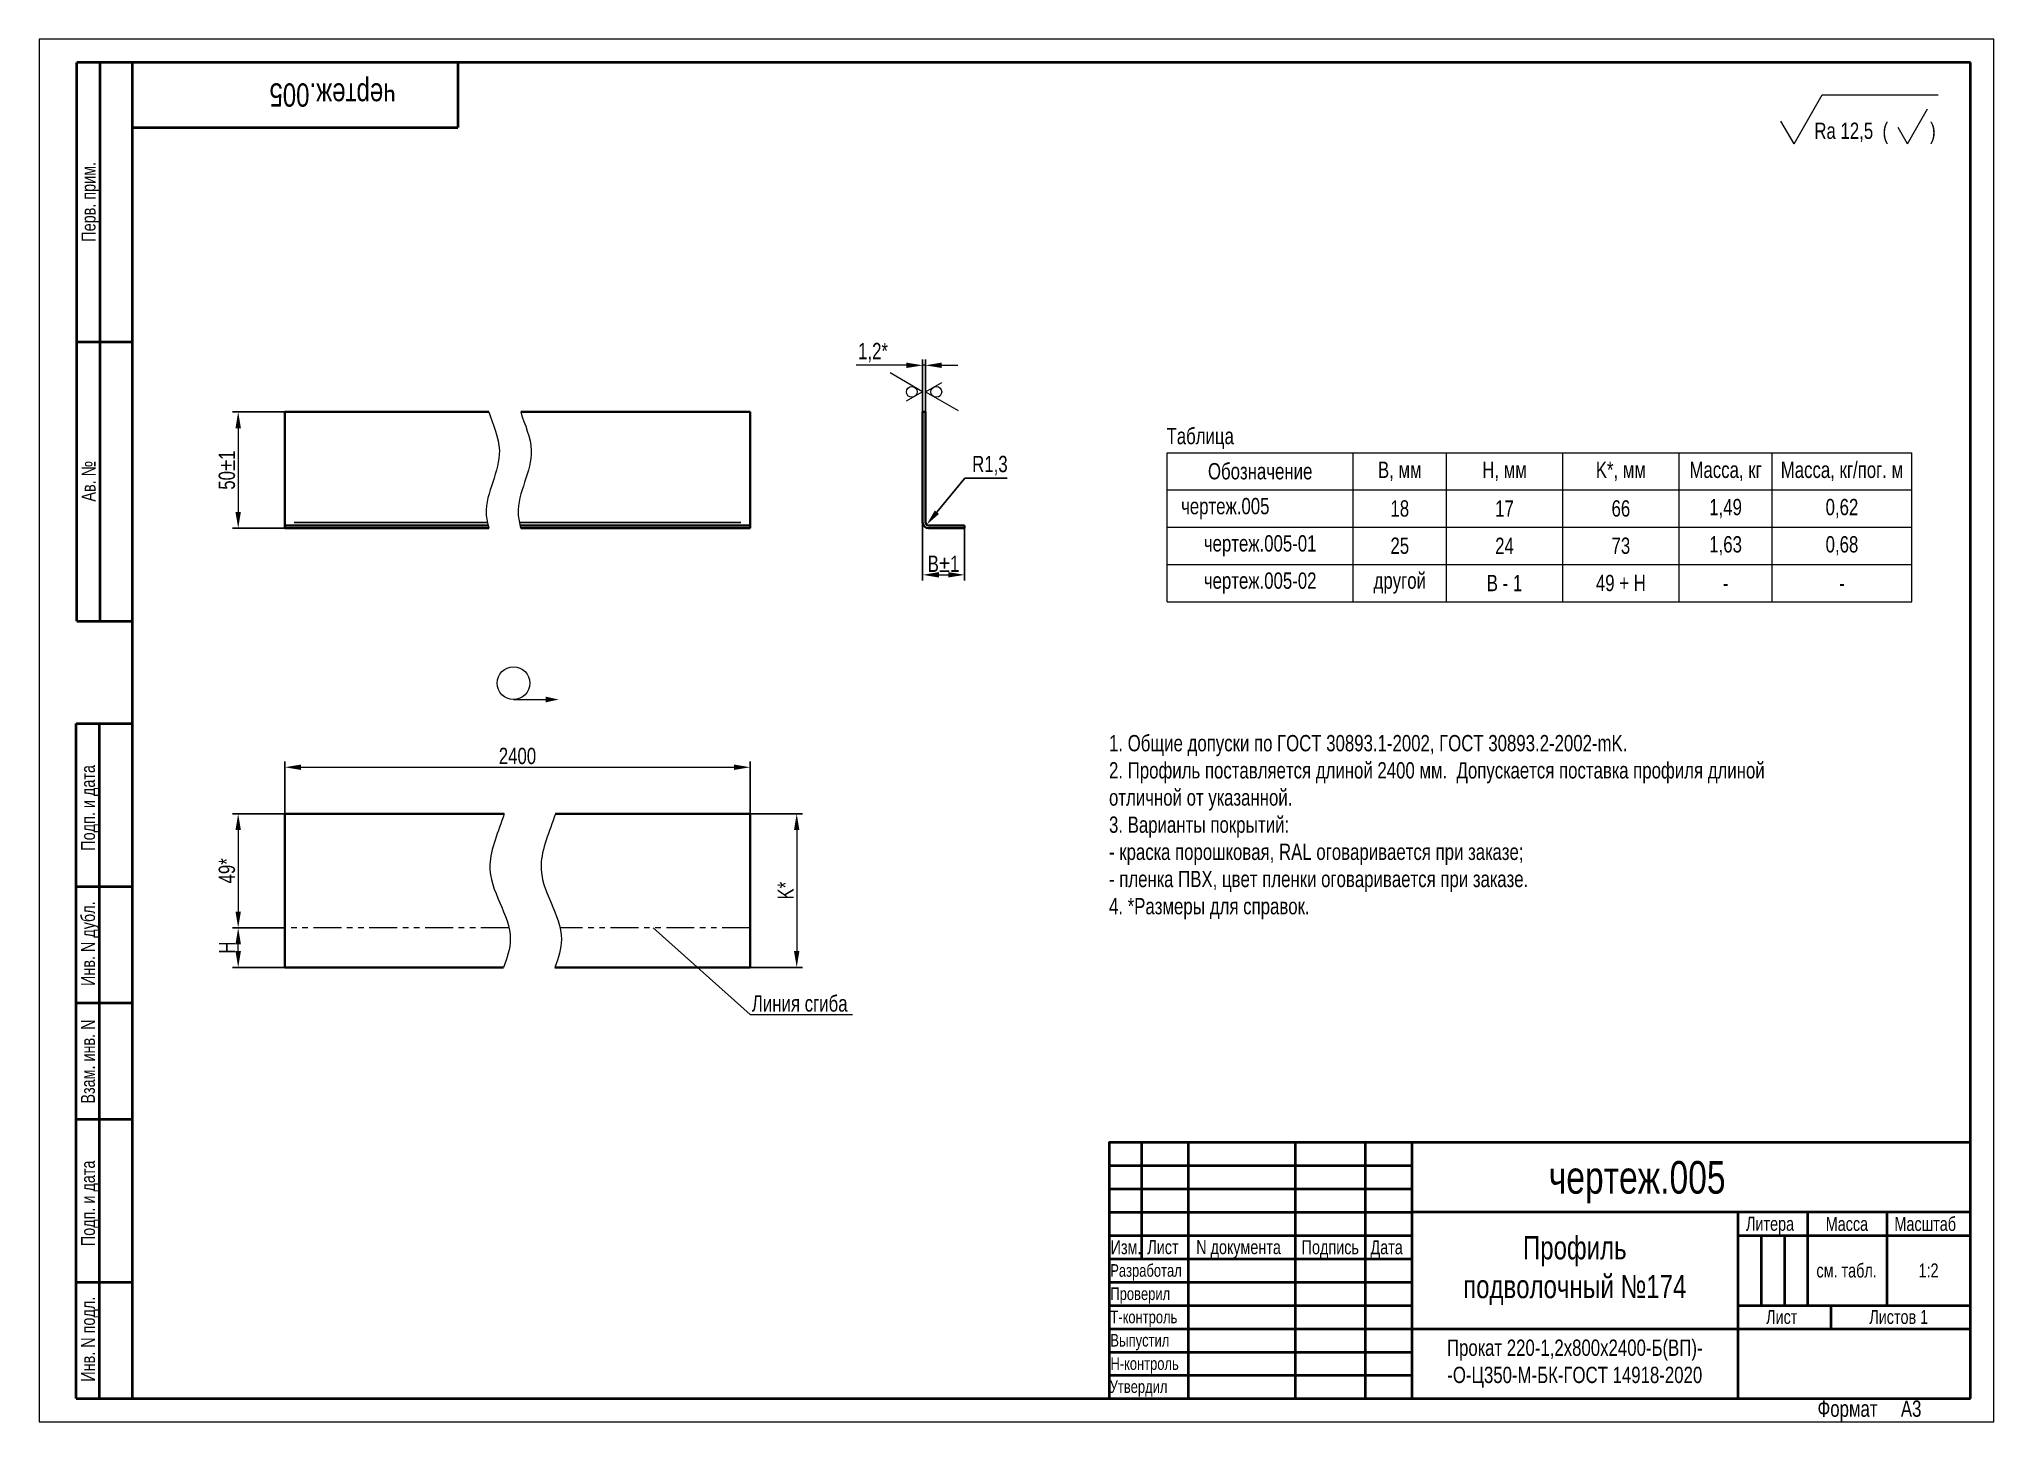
# Model space of a CAD drawing. Header units: millimetres. Extents: x 4299 to 4719, y 2708 to 3005.
import ezdxf

# ---------------------------------------------------------------- set-up
doc = ezdxf.new("R2010")
doc.units = ezdxf.units.MM
doc.linetypes.add('LT_07', pattern=[20, 10, -2, 2, -2, 2, -2])
for name, color, linetype, lineweight in [('Layer_02', 5, 'Continuous', 13), ('Layer_03', 1, 'Continuous', 15), ('Layer_05', 5, 'Continuous', 13), ('Layer_06', 7, 'Continuous', 35), ('Layer_07', 6, 'Continuous', 13), ('Layer_08', 7, 'Continuous', 40)]:
    doc.layers.add(name, color=color, linetype=linetype, lineweight=lineweight)
doc.styles.add('Style_02', font='ARIALNI_0.TTF', dxfattribs={"width": 0.9, "height": 3.5})
doc.dimstyles.new('DimStyle_03', dxfattribs={"dimtxt": 3.5, "dimasz": 2.5, "dimexe": 1.25, "dimexo": 0.625, "dimtad": 1, "dimtxsty": 'Style_02', "dimcen": 2.5, "dimazin": 3, "dimtfac": 1, "dimtmove": 0, "dimatfit": 3})
doc.dimstyles.new('DimStyle_04', dxfattribs={"dimtxt": 3.5, "dimasz": 2.5, "dimexe": 1.25, "dimexo": 0, "dimtad": 1, "dimlfac": 2, "dimtxsty": 'Style_02', "dimcen": 2.5, "dimazin": 3, "dimtfac": 1, "dimtmove": 0, "dimatfit": 3})

# ---------------------------------------------------------------- blocks, each defined once
blk = doc.blocks.new('*D32')
at = {"layer": 'Layer_03', "color": 0, "lineweight": -2, "ltscale": 0.04, "transparency": 16777216}
for p, q in [((4352.24, 2924.98), (4340.99, 2924.98)), ((4352.24, 2899.98), (4340.99, 2899.98))]:
    blk.add_line(p, q, dxfattribs=at)
at = {"layer": 'Layer_03', "color": 0, "ltscale": 0.04, "transparency": 16777216}
blk.add_line((4342.24, 2921.48), (4342.24, 2903.48), dxfattribs=at)
for points in [[(4341.65, 2921.48), (4342.82, 2921.48), (4342.24, 2924.98)], [(4341.65, 2903.48), (4342.82, 2903.48), (4342.24, 2899.98)]]:
    blk.add_solid(points, dxfattribs=at)
at = {"layer": 'Layer_03', "color": 0, "ltscale": 0.04, "transparency": 16777216, "insert": (4339.82, 2912.48), "char_height": 3.5, "attachment_point": 5, "rotation": 90, "style": 'Style_02'}
blk.add_mtext('50%%P1', dxfattribs=at)
blk = doc.blocks.new('*D34')
at = {"layer": 'Defpoints', "color": 0, "ltscale": 0.04, "transparency": 16777216}
for p in [(4352.24, 2838.65), (4342.24, 2814.15), (4352.24, 2814.15)]:
    blk.add_point(p, dxfattribs=at)
at = {"layer": 'Layer_03', "color": 0, "lineweight": -2, "ltscale": 0.04, "transparency": 16777216}
for p, q in [((4352.24, 2838.65), (4340.99, 2838.65)), ((4352.24, 2814.15), (4340.99, 2814.15))]:
    blk.add_line(p, q, dxfattribs=at)
at = {"layer": 'Layer_03', "color": 0, "ltscale": 0.04, "transparency": 16777216}
blk.add_line((4342.24, 2835.15), (4342.24, 2817.65), dxfattribs=at)
for points in [[(4341.65, 2835.15), (4342.82, 2835.15), (4342.24, 2838.65)], [(4341.65, 2817.65), (4342.82, 2817.65), (4342.24, 2814.15)]]:
    blk.add_solid(points, dxfattribs=at)
at = {"layer": 'Layer_03', "color": 0, "ltscale": 0.04, "transparency": 16777216, "insert": (4339.82, 2826.4), "char_height": 3.5, "attachment_point": 5, "rotation": 90, "style": 'Style_02'}
blk.add_mtext('49*', dxfattribs=at)
blk = doc.blocks.new('*D35')
at = {"layer": 'Layer_03', "color": 0, "lineweight": -2, "ltscale": 0.04, "transparency": 16777216}
for p, q in [((4352.24, 2814.15), (4340.99, 2814.15)), ((4352.24, 2805.66), (4340.99, 2805.66))]:
    blk.add_line(p, q, dxfattribs=at)
at = {"layer": 'Layer_03', "color": 0, "ltscale": 0.04, "transparency": 16777216}
blk.add_line((4342.24, 2809.16), (4342.24, 2810.65), dxfattribs=at)
for points in [[(4341.65, 2810.65), (4342.82, 2810.65), (4342.24, 2814.15)], [(4341.65, 2809.16), (4342.82, 2809.16), (4342.24, 2805.66)]]:
    blk.add_solid(points, dxfattribs=at)
at = {"layer": 'Layer_03', "color": 0, "ltscale": 0.04, "transparency": 16777216, "insert": (4339.86, 2809.91), "char_height": 3.5, "attachment_point": 5, "rotation": 90, "style": 'Style_02'}
blk.add_mtext('H', dxfattribs=at)
blk = doc.blocks.new('*D36')
at = {"layer": 'Layer_03', "color": 0, "lineweight": -2, "ltscale": 0.04, "transparency": 16777216}
for p, q in [((4452.24, 2838.65), (4463.49, 2838.65)), ((4452.24, 2805.66), (4463.49, 2805.66))]:
    blk.add_line(p, q, dxfattribs=at)
at = {"layer": 'Layer_03', "color": 0, "ltscale": 0.04, "transparency": 16777216}
blk.add_line((4462.24, 2835.15), (4462.24, 2809.16), dxfattribs=at)
for points in [[(4461.65, 2835.15), (4462.82, 2835.15), (4462.24, 2838.65)], [(4461.65, 2809.16), (4462.82, 2809.16), (4462.24, 2805.66)]]:
    blk.add_solid(points, dxfattribs=at)
at = {"layer": 'Layer_03', "color": 0, "ltscale": 0.04, "transparency": 16777216, "insert": (4459.86, 2822.15), "char_height": 3.5, "attachment_point": 5, "rotation": 90, "style": 'Style_02'}
blk.add_mtext('K*', dxfattribs=at)
blk = doc.blocks.new('*D33')
at = {"layer": 'Layer_03', "color": 0, "lineweight": -2, "ltscale": 0.04, "transparency": 16777216}
for p, q in [((4352.24, 2838.65), (4352.24, 2849.9)), ((4452.24, 2838.65), (4452.24, 2849.9))]:
    blk.add_line(p, q, dxfattribs=at)
at = {"layer": 'Layer_03', "color": 0, "ltscale": 0.04, "transparency": 16777216}
blk.add_line((4355.74, 2848.65), (4448.74, 2848.65), dxfattribs=at)
for points in [[(4355.74, 2849.23), (4355.74, 2848.07), (4352.24, 2848.65)], [(4448.74, 2849.23), (4448.74, 2848.07), (4452.24, 2848.65)]]:
    blk.add_solid(points, dxfattribs=at)
at = {"layer": 'Layer_03', "color": 0, "ltscale": 0.04, "transparency": 16777216, "insert": (4402.24, 2851.06), "char_height": 3.5, "attachment_point": 5, "style": 'Style_02'}
blk.add_mtext('2400', dxfattribs=at)
blk = doc.blocks.new('*D37')
at = {"layer": 'Layer_03', "color": 0, "lineweight": -2, "ltscale": 0.04, "transparency": 16777216}
for p, q in [((4489.29, 2900.95), (4489.29, 2888.73)), ((4498.29, 2899.98), (4498.29, 2888.73))]:
    blk.add_line(p, q, dxfattribs=at)
at = {"layer": 'Layer_03', "color": 0, "ltscale": 0.04, "transparency": 16777216}
blk.add_line((4492.79, 2889.98), (4494.79, 2889.98), dxfattribs=at)
for points in [[(4492.79, 2890.57), (4492.79, 2889.4), (4489.29, 2889.98)], [(4494.79, 2890.57), (4494.79, 2889.4), (4498.29, 2889.98)]]:
    blk.add_solid(points, dxfattribs=at)
at = {"layer": 'Layer_03', "color": 0, "ltscale": 0.04, "transparency": 16777216, "insert": (4493.79, 2892.36), "char_height": 3.5, "attachment_point": 5, "style": 'Style_02'}
blk.add_mtext('В%%P1', dxfattribs=at)
blk = doc.blocks.new('*D38')
at = {"layer": 'Layer_03', "color": 0, "lineweight": -2, "ltscale": 0.04, "transparency": 16777216}
for p, q in [((4489.29, 2924.98), (4489.29, 2936.23)), ((4489.89, 2924.98), (4489.89, 2936.23))]:
    blk.add_line(p, q, dxfattribs=at)
at = {"layer": 'Layer_03', "color": 0, "ltscale": 0.04, "transparency": 16777216}
for p, q in [((4485.79, 2934.98), (4474.99, 2934.98)), ((4489.89, 2934.98), (4489.29, 2934.98)), ((4493.39, 2934.98), (4496.89, 2934.98))]:
    blk.add_line(p, q, dxfattribs=at)
for points in [[(4485.79, 2935.57), (4485.79, 2934.4), (4489.29, 2934.98)], [(4493.39, 2935.57), (4493.39, 2934.4), (4489.89, 2934.98)]]:
    blk.add_solid(points, dxfattribs=at)
at = {"layer": 'Layer_03', "color": 0, "ltscale": 0.04, "transparency": 16777216, "insert": (4478.64, 2937.72), "char_height": 3.5, "attachment_point": 5, "style": 'Style_02'}
blk.add_mtext('1,2*', dxfattribs=at)
blk = doc.blocks.new('*D71')
at = {"layer": 'Layer_03', "color": 0, "lineweight": -2, "ltscale": 0.04, "transparency": 16777216}
for p, q in [((4498.37, 2910.72), (4492.36, 2903.43)), ((4507.47, 2910.72), (4498.37, 2910.72))]:
    blk.add_line(p, q, dxfattribs=at)
at = {"layer": 'Layer_03', "color": 0, "ltscale": 0.04, "transparency": 16777216}
blk.add_solid([(4491.91, 2903.8), (4492.81, 2903.06), (4490.13, 2900.73)], dxfattribs=at)
at = {"layer": 'Layer_03', "color": 0, "ltscale": 0.04, "transparency": 16777216, "insert": (4503.75, 2913.46), "char_height": 3.5, "attachment_point": 5, "style": 'Style_02'}
blk.add_mtext('R1,3', dxfattribs=at)

msp = doc.modelspace()

# ---------------------------------------------------------------- linework, layer by layer
at = {"layer": 'Layer_05', "linetype": 'LT_07', "ltscale": 0.6}
for p, q in [((4400.4025, 2814.1533), (4352.2366, 2814.1533)), ((4452.2366, 2814.1533), (4411.3974, 2814.1533))]:
    msp.add_line(p, q, dxfattribs=at)
at = {"layer": 'Layer_06', "lineweight": 13, "ltscale": 0.303109}
msp.add_line((4676.5293, 2982.5462), (4682.5914, 2993.0462), dxfattribs=at)
at = {"layer": 'Layer_06', "lineweight": 13}
msp.add_line((4682.5914, 2993.0462), (4707.4603, 2993.0462), dxfattribs=at)
at = {"layer": 'Layer_06', "lineweight": 13, "ltscale": 0.141451}
msp.add_line((4676.5293, 2982.5462), (4673.7002, 2987.4462), dxfattribs=at)
at = {"layer": 'Layer_06', "lineweight": 13, "ltscale": 0.216506}
msp.add_line((4700.8937, 2982.5462), (4705.2238, 2990.0462), dxfattribs=at)
at = {"layer": 'Layer_06', "lineweight": 13, "ltscale": 0.101036}
msp.add_line((4700.8937, 2982.5462), (4698.8729, 2986.0462), dxfattribs=at)
at = {"layer": 'Layer_06', "linetype": 'Continuous'}
for p, q in [((4352.2366, 2924.9828), (4352.2366, 2901.2328)), ((4396.0778, 2924.9828), (4352.2366, 2924.9828)), ((4452.2366, 2924.9828), (4402.9398, 2924.9828)), ((4452.2366, 2924.9828), (4452.2366, 2899.9828)), ((4489.2946, 2901.2328), (4489.2946, 2924.9828)), ((4489.2946, 2924.9828), (4489.8946, 2924.9828)), ((4489.8946, 2901.2328), (4489.8946, 2924.9828)), ((4352.2366, 2899.9828), (4352.2366, 2901.2328)), ((4395.9311, 2900.5828), (4352.2366, 2900.5828)), ((4396.0958, 2899.9828), (4352.2366, 2899.9828)), ((4452.2366, 2900.5828), (4402.7932, 2900.5828)), ((4452.2366, 2899.9828), (4402.9578, 2899.9828)), ((4498.2946, 2900.5828), (4490.5446, 2900.5828)), ((4498.2946, 2899.9828), (4490.5446, 2899.9828)), ((4498.2946, 2900.5828), (4498.2946, 2899.9828)), ((4352.2366, 2838.6494), (4352.2366, 2805.6572)), ((4399.3862, 2838.6494), (4352.2366, 2838.6494)), ((4452.2366, 2838.6494), (4410.3811, 2838.6494)), ((4452.2366, 2838.6494), (4452.2366, 2805.6572)), ((4352.2366, 2805.6572), (4399.267, 2805.6572)), ((4410.2619, 2805.6572), (4452.2366, 2805.6572))]:
    msp.add_line(p, q, dxfattribs=at)
at = {"layer": 'Layer_06', "linetype": 'Continuous', "lineweight": 25}
for p, q in [((4395.7774, 2901.2328), (4354.2366, 2901.2328)), ((4450.2366, 2901.2328), (4402.6394, 2901.2328))]:
    msp.add_line(p, q, dxfattribs=at)
at = {"layer": 'Layer_06', "linetype": 'Continuous'}
for radius in [1.25, 0.65]:
    msp.add_arc((4490.5446, 2901.2328), radius, 180, 270, dxfattribs=at)
at = {"layer": 'Layer_07'}
for p, q in [((4299.4603, 3005.0462), (4299.4603, 2708.0462)), ((4719.4603, 3005.0462), (4299.4603, 3005.0462)), ((4719.4603, 2708.0462), (4719.4603, 3005.0462)), ((4489.2946, 2929.2718), (4482.3312, 2933.3332)), ((4489.2946, 2929.2718), (4485.7762, 2927.2623)), ((4489.8946, 2929.2718), (4493.3946, 2931.3132)), ((4489.8946, 2929.2718), (4496.8946, 2925.2738)), ((4541.813, 2884.2122), (4541.813, 2916.2122)), ((4541.813, 2916.2122), (4701.813, 2916.2122)), ((4581.813, 2884.2122), (4581.813, 2916.2122)), ((4601.813, 2884.2122), (4601.813, 2916.2122)), ((4626.813, 2884.2122), (4626.813, 2916.2122)), ((4651.813, 2884.2122), (4651.813, 2916.2122)), ((4671.813, 2884.2122), (4671.813, 2916.2122)), ((4701.813, 2884.2122), (4701.813, 2916.2122)), ((4541.813, 2908.2122), (4701.813, 2908.2122)), ((4541.813, 2900.2122), (4701.813, 2900.2122)), ((4541.813, 2892.2122), (4701.813, 2892.2122)), ((4541.813, 2884.2122), (4701.813, 2884.2122)), ((4401.383, 2863.2113), (4408.2867, 2863.2037)), ((4431.4081, 2814.1533), (4452.2366, 2795.5363)), ((4452.2366, 2795.5363), (4474.1975, 2795.5363)), ((4299.4603, 2708.0462), (4719.4603, 2708.0462))]:
    msp.add_line(p, q, dxfattribs=at)
for centre, radius in [((4486.9611, 2929.2824), 1.1665), ((4492.2281, 2929.2824), 1.1665), ((4401.383, 2866.7164), 3.5051)]:
    msp.add_circle(centre, radius, dxfattribs=at)
for points, knots in [([(4396.0778, 2924.9828), (4396.9245, 2922.2365), (4400.4384, 2914.9396), (4394.5998, 2906.5994), (4395.7928, 2901.0266), (4396.0958, 2899.9828)], [11.62654281, 11.62654281, 11.62654281, 11.62654281, 20.11506941, 33.98274813, 37.18781286, 37.18781286, 37.18781286, 37.18781286]), ([(4402.9398, 2924.9828), (4403.7865, 2922.2365), (4407.3004, 2914.9396), (4401.4618, 2906.5994), (4402.6549, 2901.0266), (4402.9578, 2899.9828)], [11.62654281, 11.62654281, 11.62654281, 11.62654281, 20.11506941, 33.98274813, 37.18781286, 37.18781286, 37.18781286, 37.18781286]), ([(4399.3862, 2838.6494), (4398.1715, 2834.8269), (4393.4188, 2824.829), (4402.3729, 2815.3222), (4400.0532, 2807.6981), (4399.267, 2805.6572)], [1.40284905, 1.40284905, 1.40284905, 1.40284905, 2, 3, 3.36027399, 3.36027399, 3.36027399, 3.36027399]), ([(4410.3811, 2838.6494), (4409.1664, 2834.8269), (4404.4137, 2824.829), (4413.3678, 2815.3222), (4411.0481, 2807.6981), (4410.2619, 2805.6572)], [1.40284905, 1.40284905, 1.40284905, 1.40284905, 2, 3, 3.36027399, 3.36027399, 3.36027399, 3.36027399])]:
    msp.add_open_spline(points, degree=3, knots=knots, dxfattribs=at)
msp.add_solid([(4408.287, 2862.5883), (4411.108, 2863.1999), (4408.2864, 2863.8192)], dxfattribs=at)
at = {"layer": 'Layer_08', "linetype": 'Continuous'}
for p, q in [((4714.4603, 3000.0462), (4307.5836, 3000.0462)), ((4307.5836, 2880.0462), (4307.5836, 3000.0462)), ((4312.5836, 2880.0462), (4312.5836, 3000.0462)), ((4319.4603, 3000.0462), (4319.4603, 2713.0462)), ((4389.4603, 3000.0462), (4389.4603, 2986.0462)), ((4714.4603, 2713.0462), (4714.4603, 3000.0462)), ((4319.4603, 2986.0462), (4389.4603, 2986.0462)), ((4307.5836, 2940.0462), (4319.4603, 2940.0462)), ((4307.5836, 2880.0462), (4319.4603, 2880.0462)), ((4307.4603, 2713.0462), (4307.4603, 2858.0462)), ((4307.4603, 2858.0462), (4319.4603, 2858.0462)), ((4312.4603, 2713.0462), (4312.4603, 2858.0462)), ((4307.4603, 2823.0462), (4319.4603, 2823.0462)), ((4307.4603, 2798.0462), (4319.4603, 2798.0462)), ((4307.4603, 2773.0462), (4319.4603, 2773.0462)), ((4529.337, 2763.0795), (4594.3803, 2763.0795)), ((4529.337, 2758.0762), (4594.3803, 2758.0762)), ((4529.337, 2753.0728), (4594.3803, 2753.0728)), ((4669.4303, 2748.0695), (4669.4303, 2733.0595)), ((4674.4336, 2748.0695), (4674.4336, 2733.0595)), ((4307.4603, 2738.0462), (4319.4603, 2738.0462)), ((4529.337, 2738.0628), (4594.3803, 2738.0628)), ((4529.337, 2733.0595), (4594.3803, 2733.0595)), ((4529.337, 2728.0562), (4594.3803, 2728.0562)), ((4529.337, 2723.0528), (4594.3803, 2723.0528)), ((4529.337, 2718.0495), (4594.3803, 2718.0495)), ((4307.4603, 2713.0462), (4319.4603, 2713.0462)), ((4319.4603, 2713.0462), (4714.4603, 2713.0462))]:
    msp.add_line(p, q, dxfattribs=at)
for points in [[(4714.4603, 2768.0828), (4529.3369, 2768.0828), (4529.3369, 2713.0462)], [(4536.3416, 2768.0828), (4536.3416, 2743.0662)], [(4546.3483, 2768.0828), (4546.3483, 2713.0462)], [(4569.3636, 2768.0828), (4569.3636, 2713.0462)], [(4584.3736, 2768.0828), (4584.3736, 2713.0462)], [(4594.3803, 2768.0828), (4594.3803, 2713.0462)], [(4714.4603, 2753.0728), (4594.3803, 2753.0728)], [(4664.4269, 2753.0728), (4664.4269, 2713.0462)], [(4679.4369, 2753.0728), (4679.4369, 2733.0595)], [(4696.4483, 2753.0728), (4696.4483, 2733.0595)], [(4696.4483, 2753.0728), (4696.4483, 2733.0595)], [(4529.3369, 2748.0695), (4594.3803, 2748.0695)], [(4664.4269, 2748.0695), (4714.4603, 2748.0695)], [(4529.3369, 2743.0662), (4594.3803, 2743.0662)], [(4664.4269, 2733.0595), (4714.4603, 2733.0595)], [(4684.4403, 2733.0595), (4684.4403, 2728.0562)], [(4594.3803, 2728.0562), (4714.4603, 2728.0562)]]:
    msp.add_lwpolyline(points, dxfattribs=at)

# ---------------------------------------------------------------- texts
at = {"layer": 'Layer_02', "linetype": 'Continuous', "style": 'Style_02', "width": 0.9}
msp.add_text('чертеж.005', height=5, rotation=180, dxfattribs=at).set_placement((4376.0769, 2995.5468))
for s, height, p in [('Rа 12,5  (         )', 3.5, (4680.8823, 2983.6056)), ('чертеж.005', 7, (4623.8282, 2757.0736)), ('Изм.', 3, (4529.6879, 2744.0702)), ('Лист', 3, (4537.5686, 2744.0812)), ('N документа', 3, (4548.0664, 2744.0879)), ('Подпись', 3, (4570.7171, 2744.0655)), ('Дата', 3, (4585.5088, 2744.0589)), ('Разработал', 2.7, (4529.6023, 2739.2237)), ('см. табл.', 3, (4681.3349, 2739.0701)), ('1:2', 3, (4703.2699, 2739.0756)), ('Проверил', 2.7, (4529.6147, 2734.22)), ('Т-контроль', 2.7, (4529.6471, 2729.2224)), ('Выпустил', 2.7, (4529.6232, 2724.2288)), ('Н-контроль', 2.7, (4529.6471, 2719.2157)), ('Утвердил', 2.7, (4529.4751, 2714.269))]:
    msp.add_text(s, height=height, dxfattribs=at).set_placement(p)
at = {"layer": 'Layer_02', "linetype": 'Continuous', "lineweight": 25, "style": 'Style_02', "width": 0.9}
for s, p in [('Перв. прим.', (4311.5831, 2961.5221)), ('Ав. №', (4311.5844, 2905.7091)), ('Подп. и дата', (4311.4559, 2830.7248)), ('Инв. N дубл.', (4311.4626, 2801.6664)), ('Взам. инв. N', (4311.454, 2776.4049)), ('Подп. и дата', (4311.4601, 2745.7815)), ('Инв. N подл.', (4311.4585, 2716.6719))]:
    msp.add_text(s, height=3, rotation=90, dxfattribs=at).set_placement(p)
at = {"layer": 'Layer_02', "ltscale": 0.04, "style": 'Style_02', "width": 0.9}
msp.add_text('Линия сгиба', height=3.5, dxfattribs=at).set_placement((4452.599, 2796.1682))
at = {"layer": 'Layer_02', "linetype": 'Continuous', "lineweight": 25, "style": 'Style_02', "width": 0.9}
for s, p in [('Литера', (4666.1971, 2749.1023)), ('Масса', (4683.3248, 2749.0725)), ('Масштаб', (4698.0927, 2749.0744)), ('Лист ', (4670.5142, 2729.088)), ('Листов 1', (4692.674, 2729.0825))]:
    msp.add_text(s, height=3, dxfattribs=at).set_placement(p)
at = {"layer": 'Layer_02', "char_height": 3.5, "style": 'Style_02'}
for s, insert, width, attachment_point in [('Таблица', (4548.9278, 2919.2898), 40, 5), ('Обозначение', (4561.813, 2912.2122), 40, 5), ('В, мм', (4591.813, 2912.2122), 20, 5), ('Н, мм', (4614.313, 2912.2122), 25, 5), ('K*, мм', (4639.313, 2912.2122), 25, 5), ('Масса, кг', (4661.813, 2912.2122), 20, 5), ('Масса, кг/пог. м', (4686.813, 2912.2122), 30, 5), ('   чертеж.005', (4541.813, 2904.2122), 40, 4), ('18', (4591.813, 2904.2122), 20, 5), ('17', (4614.313, 2904.2122), 25, 5), ('66', (4639.313, 2904.2122), 25, 5), ('1,49', (4661.813, 2904.2122), 20, 5), ('0,62', (4686.813, 2904.2122), 30, 5), ('чертеж.005-01', (4561.813, 2896.2122), 40, 5), ('25', (4591.813, 2896.2122), 20, 5), ('24', (4614.313, 2896.2122), 25, 5), ('73', (4639.313, 2896.2122), 25, 5), ('1,63', (4661.813, 2896.2122), 20, 5), ('0,68', (4686.813, 2896.2122), 30, 5), ('чертеж.005-02', (4561.813, 2888.2122), 40, 5), ('-', (4661.813, 2888.2122), 20, 5), ('-', (4686.813, 2888.2122), 30, 5)]:
    msp.add_mtext(s, dxfattribs=dict(at, insert=insert, width=width, attachment_point=attachment_point))
at = {"layer": 'Layer_02', "color": 3, "char_height": 3.5, "attachment_point": 5, "style": 'Style_02'}
for s, insert, width in [('{\\C256;другой}', (4591.813, 2888.2122), 20), ('{\\C256;В - 1}', (4614.313, 2888.2122), 25), ('{\\C256;49 + H}', (4639.313, 2888.2122), 25)]:
    msp.add_mtext(s, dxfattribs=dict(at, insert=insert, width=width))
at = {"layer": 'Layer_02', "insert": (4529.3369, 2855.5772), "char_height": 3.5, "attachment_point": 1, "style": 'Style_02'}
msp.add_mtext_dynamic_manual_height_columns('1. Общие допуски по ГОСТ 30893.1-2002, ГОСТ 30893.2-2002-mK.\\P\\pxb0.25,ql;2. Профиль поставляется длиной 2400 мм.  Допускается поставка профиля длиной отличной от указанной.\\P3. Варианты покрытий: \\P\\pq*;- краска порошковая, RAL оговаривается при заказе;\\P- пленка ПВХ, цвет пленки оговаривается при заказе.\\P\\pql;4. *Размеры для справок.', width=149.614389, gutter_width=70, heights=[66.3287], dxfattribs=at)
at = {"layer": 'Layer_02', "linetype": 'Continuous', "width": 70.046667, "attachment_point": 5, "style": 'Style_02'}
for s, insert, char_height in [('\\pxqc,t45,48;Профиль \\P\\pq*,tz;подволочный №174', (4629.4036, 2740.5645), 5), ('Прокат 220-1,2х800х2400-Б(ВП)-\\P-О-Ц350-М-БК-ГОСТ 14918-2020', (4629.4036, 2720.5512), 3.5)]:
    msp.add_mtext(s, dxfattribs=dict(at, insert=insert, char_height=char_height))
at = {"layer": 'Layer_02', "linetype": 'Continuous', "lineweight": 25, "insert": (4681.5578, 2712.6395), "char_height": 3.5, "width": 32.951458, "attachment_point": 1, "style": 'Style_02'}
msp.add_mtext('Формат     А3', dxfattribs=at)

# ---------------------------------------------------------------- dimensions: what is measured, and where the dimension line sits
at = {"layer": 'Layer_03', "ltscale": 0.04}
for base, p1, p2, text, picture, middle in [((4489.2946, 2934.9828), (4489.8946, 2924.9828), (4489.2946, 2924.9828), '<>*', '*D38', (4478.6399, 2937.7183)), ((4498.2946, 2889.9828), (4489.2946, 2900.9462), (4498.2946, 2899.9828), 'В%%P1', '*D37', (4493.7946, 2892.3649))]:
    dim = msp.add_linear_dim(base=base, p1=p1, p2=p2, text=text, dimstyle='DimStyle_04', override={"dimasz": 3.5, "dimdec": 1, "dimlwd": -1}, dxfattribs=at)
    dim.commit()
    dim.dimension.update_dxf_attribs({"geometry": picture, "text_midpoint": middle})
for base, p1, p2, text, picture, middle in [((4342.2366, 2899.9828), (4352.2366, 2924.9828), (4352.2366, 2899.9828), '<>%%P1', '*D32', (4339.8246, 2912.4828)), ((4342.2366, 2814.1533), (4352.2366, 2838.6494), (4352.2366, 2814.1533), '<>*', '*D34', (4339.8246, 2826.4014)), ((4462.2366, 2805.6572), (4452.2366, 2838.6494), (4452.2366, 2805.6572), 'K*', '*D36', (4459.8616, 2822.1533)), ((4342.2366, 2814.1533), (4352.2366, 2805.6572), (4352.2366, 2814.1533), 'H', '*D35', (4339.8616, 2809.9052))]:
    dim = msp.add_linear_dim(base=base, p1=p1, p2=p2, angle=90, text=text, dimstyle='DimStyle_04', override={"dimasz": 3.5, "dimdec": 1, "dimlwd": -1}, dxfattribs=at)
    dim.commit()
    dim.dimension.update_dxf_attribs({"geometry": picture, "text_midpoint": middle})
dim = msp.add_radius_dim(center=(4490.5446, 2901.2328), mpoint=(4490.9581, 2901.7343), dimstyle='DimStyle_03', override={"dimasz": 3.5, "dimlfac": 2, "dimse1": 1}, dxfattribs=at)
dim.commit()
dim.dimension.update_dxf_attribs({"geometry": '*D71', "text_midpoint": (4503.7485, 2910.7219), "dimtype": 164})
dim = msp.add_linear_dim(base=(4452.2366, 2848.6494), p1=(4352.2366, 2838.6494), p2=(4452.2366, 2838.6494), text='2400', dimstyle='DimStyle_04', override={"dimasz": 3.5, "dimdec": 1, "dimlwd": -1}, dxfattribs=at)
dim.commit()
dim.dimension.update_dxf_attribs({"geometry": '*D33', "text_midpoint": (4402.2366, 2848.6494), "dimtype": 160})

doc.saveas('drawing.dxf')
